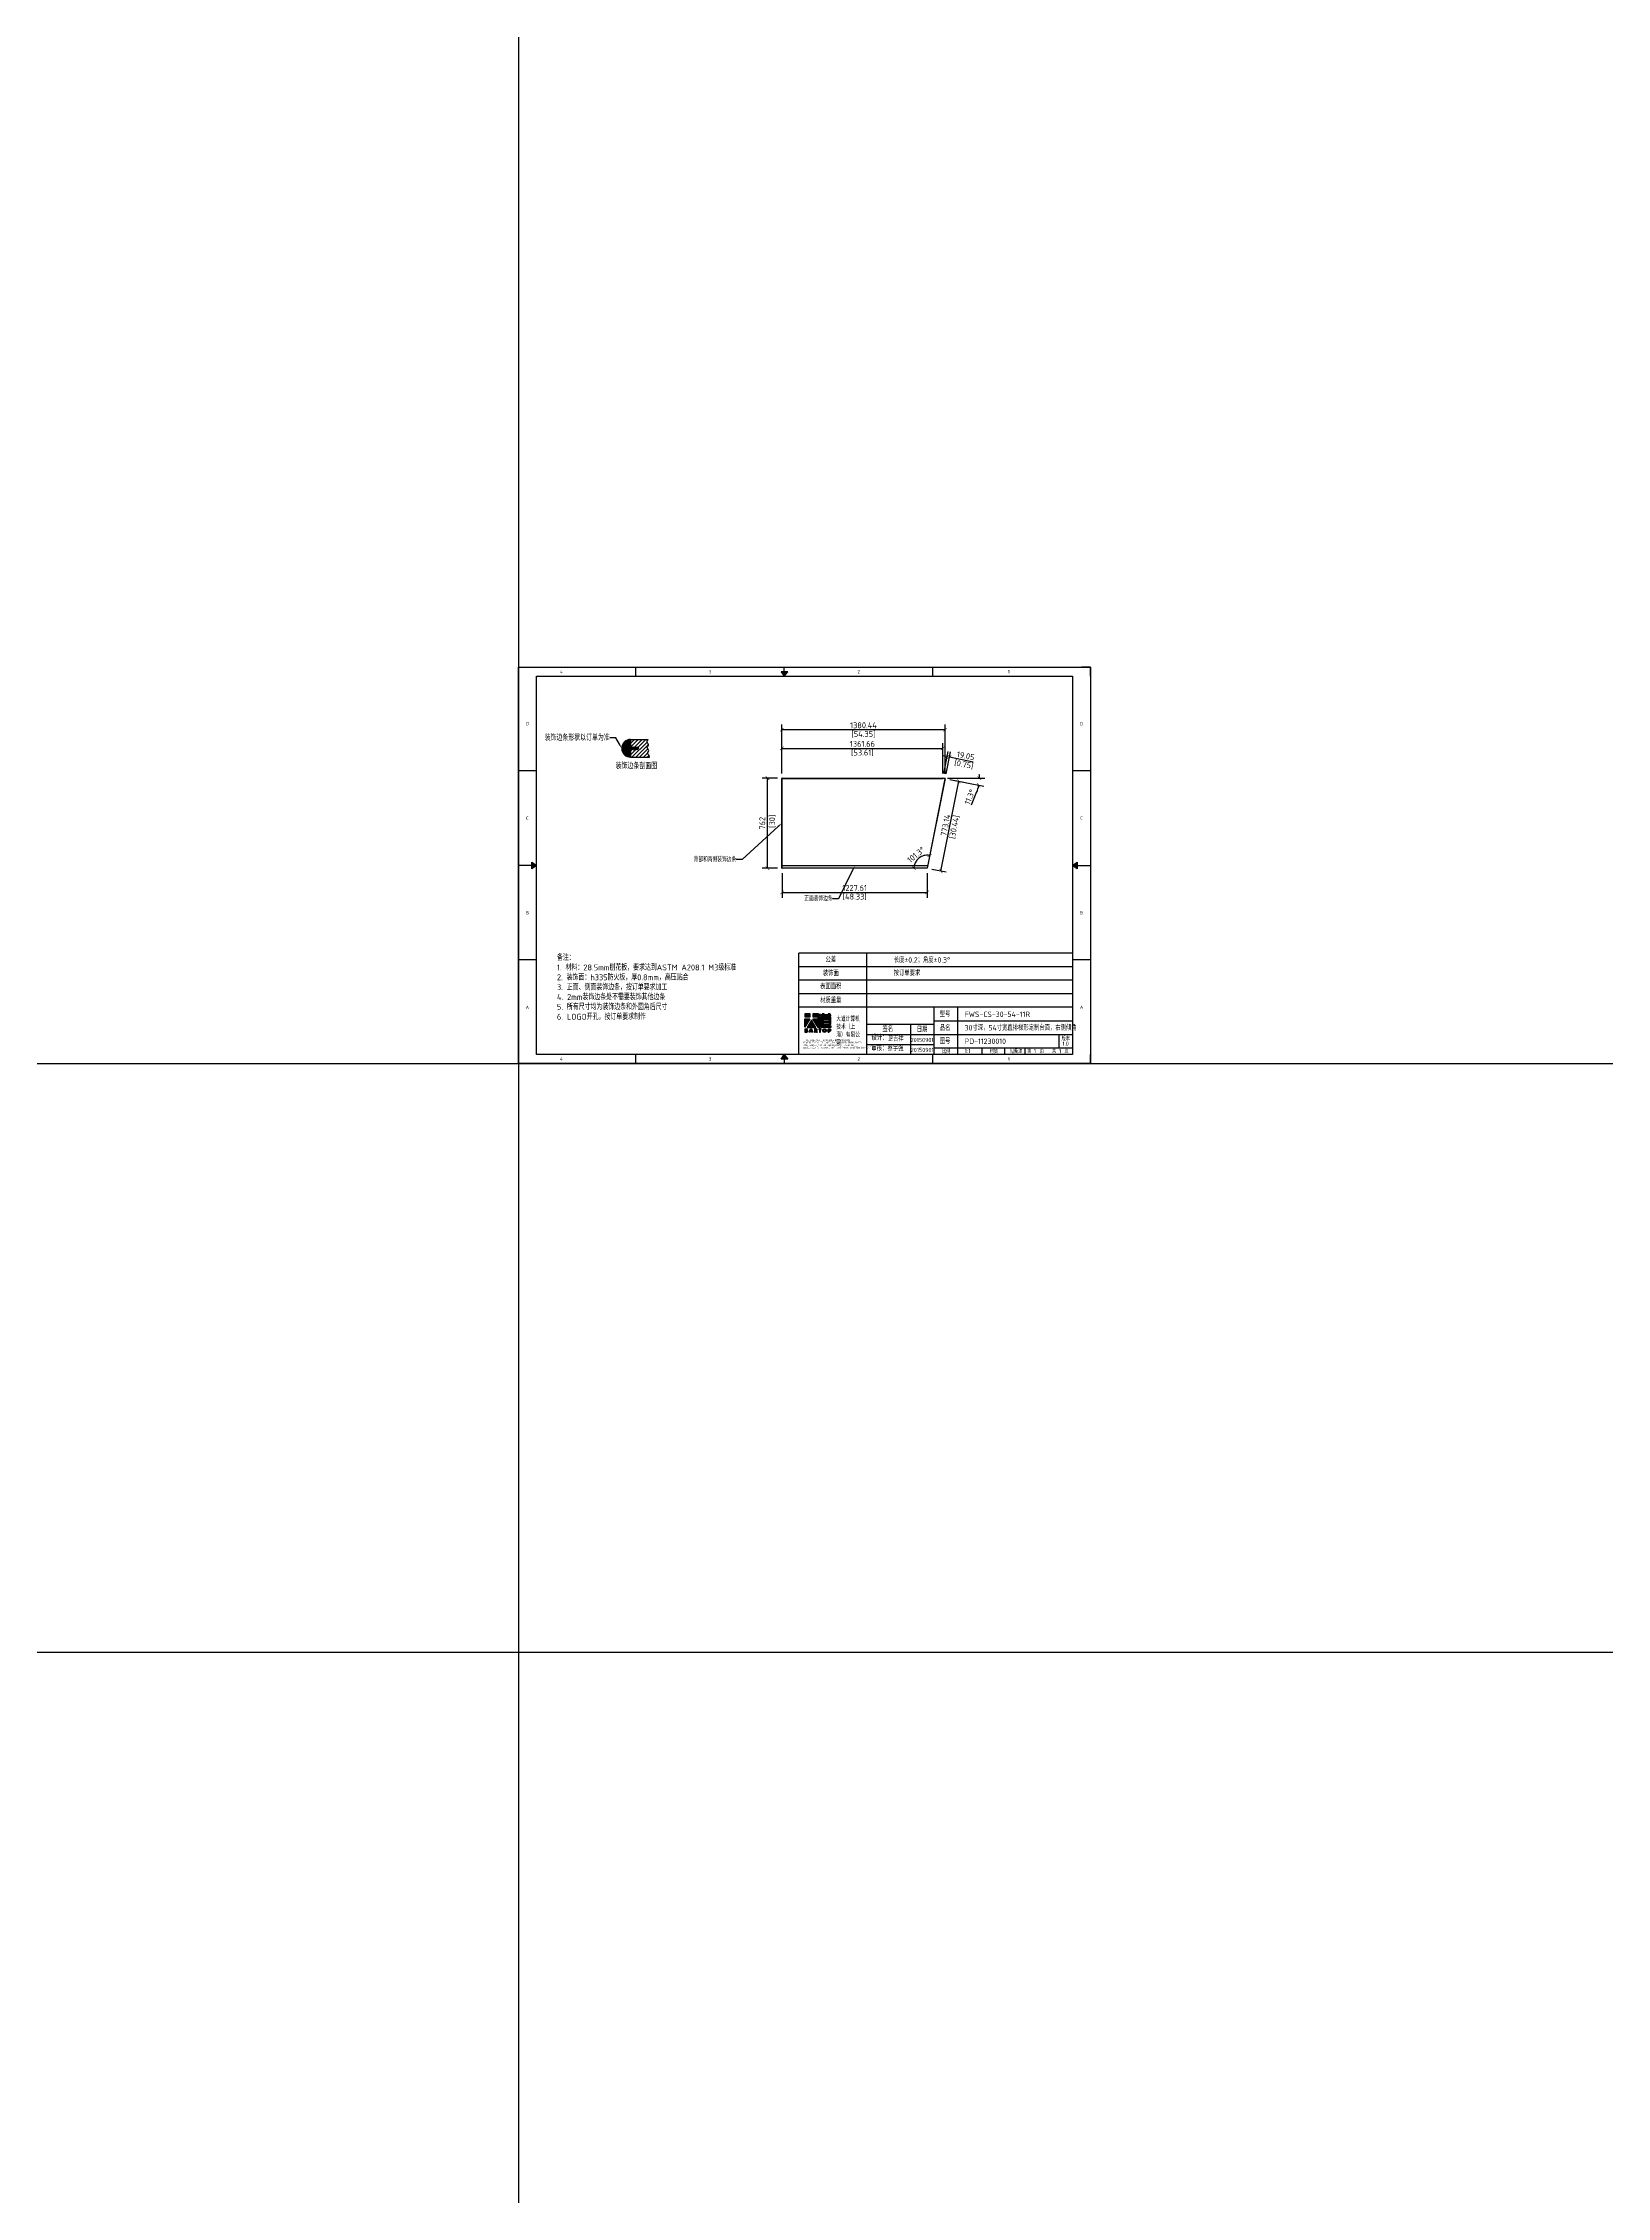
# Model space of a CAD drawing. Header units: millimetres. Extents: x -24914 to 164748, y -61100 to 89023.
# Drawn here: x 40205 to 53426, y 33828 to 52039 of the extents above; entities that cross this region are included whole.
import ezdxf
from ezdxf import colors
from ezdxf.entities.mleader import LeaderData, LeaderLine
from ezdxf.enums import TextEntityAlignment as Align
from ezdxf.math import Vec2, Vec3

# ---------------------------------------------------------------- set-up
doc = ezdxf.new("R2010")
doc.units = ezdxf.units.MM
doc.header["$MEASUREMENT"] = 0
doc.layers.get('Defpoints').update_dxf_attribs({"color": 252})
for name, color, linetype in [('DIM', 2, 'Continuous'), ('green_dim', 7, 'Continuous'), ('Remark', 255, 'Continuous'), ('TITLEBLOCK', 255, 'Continuous'), ('WORKSURFACE', 7, 'Continuous')]:
    doc.layers.add(name, color=color, linetype=linetype)
doc.styles.add('Dartop Text Style', font='gbenor.shx', dxfattribs={"bigfont": 'gbcbig.shx'})
doc.dimstyles.new('Dartop DIM Style', dxfattribs={"dimscale": 20, "dimtxt": 2.5, "dimasz": 1.5, "dimexe": 2.25, "dimexo": 2, "dimtad": 1, "dimdsep": 46, "dimtxsty": 'Dartop Text Style', "dimblk": 'ARCHTICK', "dimcen": 0.09, "dimadec": 1, "dimazin": 0, "dimtfac": 1, "dimtofl": 0, "dimtmove": 0, "dimatfit": 1, "dimfxl": 1, "dimtolj": 1, "dimtzin": 0, "dimarcsym": 0})

# ---------------------------------------------------------------- blocks, each defined once
blk = doc.blocks.new('*U5')
at = {"color": 254, "linetype": 'Continuous', "extrusion": (0, 0, -1)}
for points in [[(-17, 0.33), (-16.81, 0.25), (-17, 0.5)], [(-17, 0.33), (-17.19, 0.25), (-16.81, 0.25)], [(-17, 0.33), (-17, 0.5), (-17.19, 0.25)]]:
    blk.add_solid(points, dxfattribs=at)
blk = doc.blocks.new('*U4')
at = {"color": 254, "linetype": 'Continuous', "extrusion": (0, 0, -1)}
for points in [[(-33.17, 11), (-33, 11), (-33.25, 11.19)], [(-33.17, 11), (-33.25, 10.81), (-33, 11)], [(-33.17, 11), (-33.25, 11.19), (-33.25, 10.81)]]:
    blk.add_solid(points, dxfattribs=at)
blk = doc.blocks.new('*U6')
at = {"color": 254, "linetype": 'Continuous'}
for points in [[(17, 21.67), (17.19, 21.75), (16.81, 21.75)], [(17, 21.67), (16.81, 21.75), (17, 21.5)], [(17, 21.67), (17, 21.5), (17.19, 21.75)]]:
    blk.add_solid(points, dxfattribs=at)
blk = doc.blocks.new('*U3')
at = {"color": 254, "linetype": 'Continuous', "extrusion": (0, 0, -1)}
for points in [[(-0.83, 11), (-0.75, 10.81), (-0.75, 11.19)], [(-0.83, 11), (-0.75, 11.19), (-1, 11)], [(-0.83, 11), (-1, 11), (-0.75, 10.81)]]:
    blk.add_solid(points, dxfattribs=at)
blk = doc.blocks.new('dadao')
for p, q in [((48, 19), (45, 10)), ((45, 10), (51, 10)), ((51, 10), (48, 19))]:
    blk.add_line(p, q)
for points in [[(42, 122), (42, 144), (0, 144), (0, 122), (42, 122)], [(0, 28), (0, 0), (12, 0)], [(0, 28), (14, 28)], [(7, 22), (7, 6), (12, 6)], [(7, 22), (11, 22)], [(62, 144), (62, 121), (104, 121)], [(105, 122), (105, 130), (114, 126), (124, 126), (124, 140), (116, 140), (105, 144), (62, 144)], [(113, 39), (105, 39), (63, 106), (104, 106), (104, 121), (104, 121)], [(77, 28), (77, 0), (84, 0), (84, 11), (92, 0), (100, 0), (92, 11)], [(77, 28), (91, 28)], [(84, 23), (84, 15), (87, 15)], [(84, 23), (87, 23)], [(110, 54), (110, 106), (104, 106), (104, 50), (107, 50)], [(120, 45), (120, 45), (120, 45)], [(145, 94), (145, 85), (192, 85), (192, 94), (145, 94)], [(184, 0), (184, 10), (181, 10), (181, 15), (184, 15), (184, 28), (196, 28), (196, 28)], [(184, 0), (191, 0), (191, 10), (199, 10)], [(195, 22), (191, 22), (191, 15), (194, 15)]]:
    blk.add_lwpolyline(points)
for points in [[(0, 106), (40, 106), (0, 40), (0, 106)], [(52, 94), (18, 39), (86, 39)], [(44, 28), (52, 28), (63, 0), (55, 0), (53, 5), (43, 5), (41, 0), (34, 0)], [(110, 28), (110, 22), (116, 22), (116, 0), (123, 0), (123, 22), (129, 22), (129, 28), (110, 28)]]:
    blk.add_lwpolyline(points, close=True)
for points in [[(105, 122), (123, 122), (123, 60, 0.414214), (131, 52), (205, 52), (205, 39), (132, 39)], [(144, 111), (144, 102), (192, 102), (192, 105, 0.414214), (187, 110), (144, 110)], [(145, 77), (145, 67), (188, 67, 0.414214), (193, 72), (193, 76), (145, 76)]]:
    blk.add_lwpolyline(points, format="xyb")
blk.add_lwpolyline([(137, 144), (137, 138), (128, 138), (128, 127), (157, 127), (157, 121), (130, 121), (130, 58), (194, 58, 0.414214), (204, 68), (204, 111, 0.414214), (194, 121), (177, 121), (177, 126), (205, 126), (205, 138), (198, 138), (198, 144), (183, 144), (183, 138), (153, 138), (153, 144), (137, 144)], format="xyb", close=True)
for radius in [14.5, 7.44]:
    blk.add_circle((154, 14), radius)
for centre, radius, start, end in [((8, 14), 8.49, 294.2143, 69.7177), ((10, 14), 14.4, 278.6604, 72.3203), ((86, 19), 3.8, 282.527, 76.7196), ((89, 19), 8.95, 290.6073, 77.2124), ((99, 61), 12.6, 305.6399, 325.969), ((112, 47), 8.19, 282.9811, 347.6627), ((136, 62), 22.9, 226.7358, 259.3209), ((194, 19), 3.8, 280.9891, 72.5513), ((196, 19), 9.51, 288.8959, 85.2442)]:
    blk.add_arc(centre, radius, start, end)
blk = doc.blocks.new('TitleBlock_Dartop')
for points in [[(2466, 419), (2420, 419), (2420, 395), (2466, 395)], [(2464, 379), (2420, 379), (2420, 307)], [(2476, 366), (2441, 306), (2514, 306)], [(2560, 294), (2539, 294), (2539, 288), (2546, 288), (2546, 264), (2554, 264), (2554, 288), (2560, 288)]]:
    blk.add_hatch(color=256).paths.add_polyline_path(points)
h = blk.add_hatch(color=256)
h.paths.add_polyline_path([(2534, 405), (2544, 400), (2555, 400), (2555, 415), (2546, 415), (2534, 419), (2487, 419), (2487, 395), (2533, 395), (2533, 394), (2533, 379), (2489, 379), (2534, 306), (2543, 306, 0.279375), (2550, 312), (2550, 313), (2550, 313, 0.143145), (2563, 306), (2642, 306), (2642, 320), (2563, 320, -0.414214), (2554, 329), (2554, 396), (2534, 396)])
h.paths.add_polyline_path([(2533, 379), (2539, 379), (2539, 322, -0.088936), (2536, 318), (2533, 318)], flags=16)
h = blk.add_hatch(color=256)
h.paths.add_polyline_path([(2642, 413), (2635, 413), (2635, 419), (2619, 419), (2619, 413), (2586, 413), (2586, 420), (2569, 420), (2569, 413), (2559, 413), (2559, 401), (2590, 401), (2590, 395), (2561, 395), (2561, 326), (2631, 326, 0.414214), (2641, 337), (2641, 384, 0.414214), (2631, 395), (2612, 395), (2612, 400), (2642, 400)])
h.paths.add_polyline_path([(2623, 383, -0.414214), (2628, 378), (2628, 374), (2576, 374), (2576, 383)], flags=16)
h.paths.add_polyline_path([(2628, 366), (2628, 356), (2577, 356), (2577, 366)], flags=16)
h.paths.add_polyline_path([(2629, 346), (2629, 342, -0.414214), (2623, 337), (2577, 337), (2577, 346)], flags=16)
h = blk.add_hatch(color=256)
h.paths.add_polyline_path([(2436, 294), (2421, 294), (2421, 264), (2433, 264, 0.793016)])
h.paths.add_polyline_path([(2434, 271), (2428, 271), (2428, 288), (2433, 288, -0.671361)], flags=16)
h = blk.add_hatch(color=256)
h.paths.add_polyline_path([(2477, 294), (2468, 294), (2457, 264), (2465, 264), (2467, 269), (2478, 269), (2480, 264), (2488, 264)])
h.paths.add_polyline_path([(2476, 275), (2469, 275), (2472, 285)], flags=16)
h = blk.add_hatch(color=256)
h.paths.add_polyline_path([(2518, 294), (2504, 294), (2504, 264), (2511, 264), (2511, 276), (2519, 264), (2529, 264), (2520, 276, 0.744055)])
h.paths.add_polyline_path([(2511, 280), (2511, 288), (2515, 288, -0.796809), (2515, 280)], flags=16)
h = blk.add_hatch(color=256)
h.paths.add_polyline_path([(2572, 279, 1), (2603, 279, 1)])
h.paths.add_polyline_path([(2595, 279, -1), (2579, 279, -1)], flags=16)
h = blk.add_hatch(color=256)
h.paths.add_polyline_path([(2633, 294), (2632, 294), (2619, 294), (2619, 280), (2616, 280), (2616, 274), (2619, 274), (2619, 264), (2627, 264), (2627, 274), (2635, 274, 0.812304)])
h.paths.add_polyline_path([(2627, 280), (2627, 288), (2631, 288, -0.778213), (2631, 280)], flags=16)
for p, q in [((0, 3350), (4761, 3350)), ((0, 3350), (0, 3274)), ((992, 3274), (992, 3350)), ((2248, 3312), (2248, 3350)), ((3505, 3274), (3505, 3350)), ((4837, 3350), (4761, 3350)), ((4837, 3274), (4837, 3350)), ((0, 76), (0, 3274)), ((152, 76), (152, 3274)), ((152, 3274), (4685, 3274)), ((4685, 3274), (4685, 76)), ((4837, 3274), (4837, 76)), ((152, 2475), (0, 2475)), ((4837, 2475), (4685, 2475)), ((114, 1675), (0, 1675)), ((4723, 1675), (4837, 1675)), ((2372, 76), (2372, 933)), ((4685, 933), (2372, 933)), ((2943, 933), (2943, 76)), ((152, 876), (0, 876)), ((4685, 819), (2372, 819)), ((4837, 876), (4685, 876)), ((4685, 704), (2372, 704)), ((4685, 590), (2372, 590)), ((4685, 476), (2372, 476)), ((3514, 76), (3514, 476)), ((3715, 133), (3715, 476)), ((2943, 333), (3514, 333)), ((2943, 247), (4685, 247)), ((3314, 333), (3314, 76)), ((3514, 362), (4685, 362)), ((4571, 133), (4571, 247)), ((0, 76), (0, 0)), ((4761, 0), (0, 0)), ((4685, 76), (152, 76)), ((992, 0), (992, 76)), ((2248, 38), (2248, 0)), ((2943, 162), (3514, 162)), ((3505, 0), (3505, 76)), ((3514, 133), (4685, 133)), ((3715, 76), (3715, 133)), ((3922, 76), (3922, 133)), ((4111, 76), (4111, 133)), ((4285, 76), (4285, 133)), ((4761, 0), (4837, 0)), ((4837, 0), (4837, 76))]:
    blk.add_line(p, q)
for points in [[(0, 3350), (4837, 3350), (4837, 0), (0, 0)], [(2248, 3274), (2277, 3312), (2220, 3312), (2248, 3274)], [(152, 1675), (114, 1647), (114, 1704), (152, 1675)], [(4685, 1675), (4723, 1704), (4723, 1647), (4685, 1675)], [(2248, 76), (2277, 38), (2220, 38), (2248, 76)]]:
    blk.add_lwpolyline(points, close=True)
for name, p, xscale, yscale, zscale in [('*U6', (-340, 0), 152.2888407109637, 152.2888407109637, 152.2888407109637), ('*U3', (0, 0), 152.2888407109637, 152.2888407109637, 152.2888407109637), ('*U4', (-340, 0), 152.2888407109637, 152.2888407109637, 152.2888407109637), ('dadao', (2421, 264), 1.079866324957078, 1.079866324957078, 1.079866324957078), ('*U5', (-340, 0), 152.2888407109637, 152.2888407109637, 152.2888407109637)]:
    blk.add_blockref(name, p, dxfattribs=dict(xscale=xscale, yscale=yscale, zscale=zscale))
at = {"style": 'Dartop Text Style'}
for s, height, p in [('4', 28.6, (364, 3312)), ('3', 28.6, (1620, 3312)), ('2', 28.6, (2877, 3312)), ('1', 28.6, (4146, 3313)), ('D', 28.6, (76, 2874)), ('D', 28.6, (4761, 2874)), ('C', 28.6, (76, 2075)), ('C', 28.6, (4761, 2075)), ('B', 28.6, (76, 1275)), ('B', 28.6, (4761, 1275)), ('装饰面', 45, (2641, 764)), ('公差', 45, (2641, 878)), ('表面面积', 45, (2641, 653)), ('材质重量', 45, (2641, 534)), ('A', 28.6, (76, 476)), ('型号', 45, (3607, 418)), ('A', 28.6, (4761, 476)), ('签名', 45, (3123, 292)), ('日期', 45, (3413, 289)), ('品名', 45, (3607, 301)), ('图号', 45, (3607, 189)), ('版本', 35, (4627, 210)), ('4', 28.6, (364, 38)), ('3', 28.6, (1620, 38)), ('2', 28.6, (2877, 38)), ('比例', 35, (3617, 104)), ('材质', 35, (4019, 104)), ('1', 28.6, (4146, 39)), ('第   页', 35, (4372, 106)), ('共   页', 35, (4582, 106))]:
    blk.add_text(s, height=height, dxfattribs=at).set_placement(p, align=Align.MIDDLE_CENTER)
for s, height, p in [('THIS DOCUMENT CONTAINS INFORMATION', 14.28, (2411, 191)), ('PROPRIETARY TO DARTOP COMPUTER TECHNOLOGY', 14.28, (2411, 170)), ('设计：', 45, (2985, 197)), ('AND SHALL NOT BE REPRODUCED, USED OR', 14.28, (2411, 149)), ('DISCLOSED TO ANYONE WITHOUT PRIOR WRITTEN CONSENT.', 14.28, (2411, 127)), ('审核：', 45, (2984, 107))]:
    blk.add_text(s, height=height, dxfattribs=at).set_placement(p)
at = {"insert": (2687, 397), "char_height": 40, "attachment_point": 1, "style": 'Dartop Text Style'}
blk.add_mtext_dynamic_manual_height_columns('大道计算机技术（上海）有限公司', width=235.34, gutter_width=1, heights=[0], dxfattribs=at)
at = {"style": 'Dartop Text Style'}
for tag, p, height in [('#公差', (3173, 853), 45), ('#装饰面', (3173, 743), 45), ('#表面面积', (3173, 627), 45), ('#材质重量', (3173, 506), 45), ('#型号', (3772, 394), 45), ('#设计', (3121, 188), 45), ('#品名', (3772, 280), 45), ('#图号', (3772, 166), 45), ('#版本', (4598, 150), 35), ('#审核', (3121, 107), 45), ('#比例', (3773, 89), 35), ('#材质', (4155, 87), 35), ('#INDEX', (4357, 88), 35), ('#PAGE', (4570, 87), 35)]:
    blk.add_attdef(tag, p, '', height=height, dxfattribs=at)
for tag, p in [('#设计日期', (3413, 182)), ('#审核日期', (3414, 98))]:
    blk.add_attdef(tag, text='', height=35, dxfattribs=at).set_placement(p, align=Align.CENTER)
blk = doc.blocks.new('Remark')
at = {"insert": (10, -12), "char_height": 50, "attachment_point": 1, "style": 'Dartop Text Style'}
blk.add_mtext_dynamic_manual_height_columns('备注：\\P1. 材料：28.5mm刨花板，要求达到ASTM A208.1 M3级标准\\P2. 装饰面：h335防火板，厚0.8mm，高压贴合\\P3. 正面、侧面装饰边条，按订单要求加工\\P4. 2mm装饰边条处不需要装饰其他边条\\P5. 所有尺寸均为装饰边条和外圆角后尺寸\\P6. LOGO开孔，按订单要求制作 ', width=1204.09, gutter_width=1, heights=[0], dxfattribs=at)
blk = doc.blocks.new('_ArchTick')
at = {"color": 0, "linetype": 'ByBlock', "const_width": 0.15}
blk.add_lwpolyline([(-0.5, -0.5), (0.5, 0.5)], dxfattribs=at)
blk = doc.blocks.new('*D257')
at = {"layer": 'Defpoints', "color": 0, "transparency": 16777216}
for p in [(46453, 45062), (47680, 45062), (47680, 44858)]:
    blk.add_point(p, dxfattribs=at)
at = {"layer": 'DIM', "color": 0, "lineweight": -2, "transparency": 16777216}
for p, q in [((46453, 45022), (46453, 44813)), ((47680, 45022), (47680, 44813)), ((46453, 44858), (47680, 44858))]:
    blk.add_line(p, q, dxfattribs=at)
at = {"layer": 'DIM', "color": 0, "lineweight": -2, "transparency": 16777216, "xscale": 30, "yscale": 30, "zscale": 30, "rotation": 180}
blk.add_blockref('_ArchTick', (46453, 44858), dxfattribs=at)
at = {"layer": 'DIM', "color": 0, "lineweight": -2, "transparency": 16777216, "xscale": 30, "yscale": 30, "zscale": 30}
blk.add_blockref('_ArchTick', (47680, 44858), dxfattribs=at)
at = {"layer": 'DIM', "color": 0, "transparency": 16777216, "char_height": 50, "attachment_point": 5, "style": 'Dartop Text Style'}
for s, insert in [('\\A1;1227.61', (47067, 44896)), ('\\A1;[48.33]', (47067, 44820))]:
    blk.add_mtext(s, dxfattribs=dict(at, insert=insert))
blk = doc.blocks.new('*D258')
at = {"layer": 'Defpoints', "color": 0, "transparency": 16777216}
for p in [(46330, 45824), (46453, 45824), (46453, 45062)]:
    blk.add_point(p, dxfattribs=at)
at = {"layer": 'DIM', "color": 0, "lineweight": -2, "transparency": 16777216}
for p, q in [((46413, 45824), (46285, 45824)), ((46330, 45062), (46330, 45824)), ((46413, 45062), (46285, 45062))]:
    blk.add_line(p, q, dxfattribs=at)
at = {"layer": 'DIM', "color": 0, "lineweight": -2, "transparency": 16777216, "xscale": 30, "yscale": 30, "zscale": 30}
for p, rotation in [((46330, 45824), 90), ((46330, 45062), 270)]:
    blk.add_blockref('_ArchTick', p, dxfattribs=dict(at, rotation=rotation))
at = {"layer": 'DIM', "color": 0, "transparency": 16777216, "insert": (46330, 45443), "char_height": 50, "attachment_point": 5, "rotation": 90, "style": 'Dartop Text Style'}
blk.add_mtext('\\A1;762\\P [30]', dxfattribs=at)
blk = doc.blocks.new('*D259')
at = {"layer": 'Defpoints', "color": 0, "transparency": 16777216}
for p in [(47813, 46076), (46451, 45823), (47813, 45824)]:
    blk.add_point(p, dxfattribs=at)
at = {"layer": 'DIM', "color": 0, "lineweight": -2, "transparency": 16777216}
for p, q in [((46451, 45863), (46451, 46121)), ((46451, 46076), (47813, 46076)), ((47813, 45864), (47813, 46121))]:
    blk.add_line(p, q, dxfattribs=at)
at = {"layer": 'DIM', "color": 0, "lineweight": -2, "transparency": 16777216, "xscale": 30, "yscale": 30, "zscale": 30, "rotation": 180}
blk.add_blockref('_ArchTick', (46451, 46076), dxfattribs=at)
at = {"layer": 'DIM', "color": 0, "lineweight": -2, "transparency": 16777216, "xscale": 30, "yscale": 30, "zscale": 30}
blk.add_blockref('_ArchTick', (47813, 46076), dxfattribs=at)
at = {"layer": 'DIM', "color": 0, "transparency": 16777216, "char_height": 50, "attachment_point": 5, "style": 'Dartop Text Style'}
for s, insert in [('\\A1;1361.66', (47132, 46114)), ('\\A1;[53.61]', (47132, 46038))]:
    blk.add_mtext(s, dxfattribs=dict(at, insert=insert))
blk = doc.blocks.new('*D260')
at = {"layer": 'Defpoints', "color": 0, "transparency": 16777216}
for p in [(47868, 46003), (47813, 45824), (47831, 45821)]:
    blk.add_point(p, dxfattribs=at)
at = {"layer": 'DIM', "color": 0, "lineweight": -2, "transparency": 16777216}
for p, q in [((47849, 46006), (47819, 46012)), ((47820, 45864), (47858, 46050)), ((47839, 45860), (47876, 46047)), ((47868, 46003), (48069, 45962))]:
    blk.add_line(p, q, dxfattribs=at)
at = {"layer": 'DIM', "color": 0, "lineweight": -2, "transparency": 16777216, "xscale": 30, "yscale": 30, "zscale": 30}
for p, rotation in [((47849, 46006), 348.7499529015004), ((47868, 46003), 168.7499529015004)]:
    blk.add_blockref('_ArchTick', p, dxfattribs=dict(at, rotation=rotation))
at = {"layer": 'DIM', "color": 0, "transparency": 16777216, "char_height": 50, "attachment_point": 5, "rotation": 348.75, "style": 'Dartop Text Style'}
for s, insert in [('\\A1;[0.75]', (47990, 45939)), ('\\A1;19.05', (48005, 46013))]:
    blk.add_mtext(s, dxfattribs=dict(at, insert=insert))
blk = doc.blocks.new('*D261')
at = {"layer": 'Defpoints', "color": 0, "transparency": 16777216}
for p in [(46453, 45824), (47813, 45824), (47813, 45824), (47831, 45821), (48121, 45804)]:
    blk.add_point(p, dxfattribs=at)
at = {"layer": 'DIM', "color": 0, "lineweight": -2, "transparency": 16777216}
for p, q in [((47853, 45824), (48166, 45824)), ((47871, 45813), (48159, 45755)), ((48098, 45707), (48052, 45595))]:
    blk.add_line(p, q, dxfattribs=at)
for start, end in [(337.5951, 348.75), (343.1791, 348.75), (360, 5.5708)]:
    blk.add_arc((47813, 45824), 309, start, end, dxfattribs=at)
at = {"layer": 'DIM', "color": 0, "lineweight": -2, "transparency": 16777216, "xscale": 30, "yscale": 30, "zscale": 30}
for p, rotation in [((48115, 45764), 78.7499529015129), ((48121, 45824), 269.9999999999999)]:
    blk.add_blockref('_ArchTick', p, dxfattribs=dict(at, rotation=rotation))
at = {"layer": 'DIM', "color": 0, "transparency": 16777216, "insert": (48040, 45665), "char_height": 50, "attachment_point": 5, "rotation": 67.5951, "style": 'Dartop Text Style'}
blk.add_mtext('\\A1;11.3°', dxfattribs=at)
blk = doc.blocks.new('*D256')
at = {"layer": 'Defpoints', "color": 0, "transparency": 16777216}
for p in [(47831, 45821), (47947, 45798), (47680, 45062)]:
    blk.add_point(p, dxfattribs=at)
at = {"layer": 'DIM', "color": 0, "lineweight": -2, "transparency": 16777216}
for p, q in [((47796, 45039), (47947, 45798)), ((47871, 45813), (47991, 45789)), ((47720, 45055), (47840, 45031))]:
    blk.add_line(p, q, dxfattribs=at)
at = {"layer": 'DIM', "color": 0, "lineweight": -2, "transparency": 16777216, "xscale": 30, "yscale": 30, "zscale": 30}
for p, rotation in [((47947, 45798), 78.74995290150063), ((47796, 45039), 258.7499529015006)]:
    blk.add_blockref('_ArchTick', p, dxfattribs=dict(at, rotation=rotation))
at = {"layer": 'DIM', "color": 0, "transparency": 16777216, "char_height": 50, "attachment_point": 5, "rotation": 78.75, "style": 'Dartop Text Style'}
for s, insert in [('\\A1;773.14', (47835, 45426)), ('\\A1;[30.44]', (47910, 45411))]:
    blk.add_mtext(s, dxfattribs=dict(at, insert=insert))
blk = doc.blocks.new('*D262')
at = {"layer": 'Defpoints', "color": 0, "transparency": 16777216}
for p in [(47829, 45819), (47636, 45164), (46453, 45062), (47678, 45062), (47680, 45062)]:
    blk.add_point(p, dxfattribs=at)
at = {"layer": 'DIM', "color": 0, "lineweight": -2, "transparency": 16777216}
blk.add_arc((47678, 45062), 110, 78.75, 180, dxfattribs=at)
at = {"layer": 'DIM', "color": 0, "lineweight": -2, "transparency": 16777216, "xscale": 30, "yscale": 30, "zscale": 30}
for p, rotation in [((47700, 45170), 348.7499966133482), ((47569, 45062), 269.9999999999997)]:
    blk.add_blockref('_ArchTick', p, dxfattribs=dict(at, rotation=rotation))
at = {"layer": 'DIM', "color": 0, "transparency": 16777216, "insert": (47585, 45176), "char_height": 50, "attachment_point": 5, "rotation": 39.375, "style": 'Dartop Text Style'}
blk.add_mtext('\\A1;101.3°', dxfattribs=at)
blk = doc.blocks.new('*D263')
at = {"layer": 'Defpoints', "color": 0, "transparency": 16777216}
for p in [(46451, 46233), (46451, 45822), (47831, 45821)]:
    blk.add_point(p, dxfattribs=at)
at = {"layer": 'DIM', "color": 0, "lineweight": -2, "transparency": 16777216}
for p, q in [((46451, 45862), (46451, 46278)), ((47831, 45861), (47831, 46278)), ((47831, 46233), (46451, 46233))]:
    blk.add_line(p, q, dxfattribs=at)
at = {"layer": 'DIM', "color": 0, "lineweight": -2, "transparency": 16777216, "xscale": 30, "yscale": 30, "zscale": 30, "rotation": 180}
blk.add_blockref('_ArchTick', (46451, 46233), dxfattribs=at)
at = {"layer": 'DIM', "color": 0, "lineweight": -2, "transparency": 16777216, "xscale": 30, "yscale": 30, "zscale": 30}
blk.add_blockref('_ArchTick', (47831, 46233), dxfattribs=at)
at = {"layer": 'DIM', "color": 0, "transparency": 16777216, "char_height": 50, "attachment_point": 5, "style": 'Dartop Text Style'}
for s, insert in [('\\A1;1380.44', (47141, 46271)), ('\\A1;[54.35]', (47141, 46195))]:
    blk.add_mtext(s, dxfattribs=dict(at, insert=insert))
blk = doc.blocks.new('Border')
h = blk.add_hatch(color=256)
edge = h.paths.add_edge_path()
edge.add_line((92, -8), (98, -8))
edge.add_line((98, -8), (98, -13))
edge.add_line((98, -13), (104, -8))
edge.add_line((104, -8), (110, -8))
edge.add_line((110, -8), (110, -13))
edge.add_line((110, -13), (115, -8))
edge.add_line((115, -8), (121, -8))
edge.add_line((121, -8), (121, -13))
edge.add_line((121, -13), (126, -8))
edge.add_line((126, -8), (132, -8))
edge.add_line((132, -8), (132, -13))
edge.add_line((132, -13), (145, 0))
edge.add_line((132, 13), (145, 0))
edge.add_line((132, 8), (132, 13))
edge.add_line((126, 8), (132, 8))
edge.add_line((121, 13), (126, 8))
edge.add_line((121, 8), (121, 13))
edge.add_line((115, 8), (121, 8))
edge.add_line((110, 13), (115, 8))
edge.add_line((110, 8), (110, 13))
edge.add_line((104, 8), (110, 8))
edge.add_line((98, 13), (104, 8))
edge.add_line((98, 8), (98, 13))
edge.add_line((92, 8), (98, 8))
edge.add_line((87, 13), (92, 8))
edge.add_line((87, 8), (87, 13))
edge.add_line((75, 8), (87, 8))
edge.add_line((75, 75), (75, 8))
edge.add_arc((75, 0), 74.8, 90, 270)
edge.add_line((75, -8), (75, -75))
edge.add_line((75, -8), (87, -8))
edge.add_line((87, -8), (87, -13))
edge.add_line((87, -13), (92, -8))
for p, q in [((75, 42), (108, 75)), ((75, 10), (140, 75)), ((75, -23), (172, 75)), ((75, -55), (204, 75)), ((75, 75), (75, 8)), ((75, 75), (223, 75)), ((75, 8), (87, 8)), ((87, -75), (214, 53)), ((87, 8), (87, 13)), ((87, 13), (92, 8)), ((92, 8), (98, 8)), ((98, 8), (98, 13)), ((98, 13), (104, 8)), ((104, 8), (110, 8)), ((110, 8), (110, 13)), ((110, 13), (115, 8)), ((115, 8), (121, 8)), ((119, -75), (226, 32)), ((121, 8), (121, 13)), ((121, 13), (126, 8)), ((126, 8), (132, 8)), ((132, 8), (132, 13)), ((132, 13), (145, 0)), ((132, -13), (145, 0)), ((214, 53), (216, 61)), ((218, 45), (214, 53)), ((216, 61), (220, 69)), ((216, 7), (219, 14)), ((220, -3), (216, 7)), ((224, 37), (218, 45)), ((219, 14), (224, 22)), ((220, 69), (223, 75)), ((227, 29), (224, 37)), ((224, 22), (227, 29)), ((75, -8), (75, -75)), ((75, -8), (87, -8)), ((75, -75), (234, -75)), ((87, -13), (92, -8)), ((87, -8), (87, -13)), ((92, -8), (98, -8)), ((98, -13), (104, -8)), ((98, -8), (98, -13)), ((104, -8), (110, -8)), ((110, -13), (115, -8)), ((110, -8), (110, -13)), ((115, -8), (121, -8)), ((121, -13), (126, -8)), ((121, -8), (121, -13)), ((126, -8), (132, -8)), ((132, -8), (132, -13)), ((151, -75), (221, -4)), ((183, -75), (220, -37)), ((215, -75), (231, -59)), ((218, -42), (221, -36)), ((221, -49), (218, -42)), ((227, -12), (220, -3)), ((221, -36), (227, -28)), ((227, -55), (221, -49)), ((230, -21), (227, -12)), ((227, -28), (230, -21)), ((233, -62), (227, -55)), ((234, -73), (233, -62)), ((234, -75), (234, -73))]:
    blk.add_line(p, q)
blk.add_arc((75, 0), 74.8, 90, 270)
at = {"style": 'Dartop Text Style'}
blk.add_text('装饰边条剖面图', height=50, dxfattribs=at).set_placement((124, -149), align=Align.MIDDLE_CENTER)
ml = blk.add_multileader_mtext('Standard')
ml.set_content('装饰边条形状以订单为准', color=256, style='Dartop Text Style')
ml.set_leader_properties()
ml.build(insert=Vec2(0, 0))
ml.multileader.update_dxf_attribs({"dogleg_length": 0.36, "arrow_head_size": 40})
ctx = ml.context
ctx.base_point, ctx.char_height, ctx.arrow_head_size, ctx.landing_gap_size, ctx.plane_origin = Vec3(-495, 88), 50, 40, 0.09, Vec3(227, 249)
ctx.text_align_type = 2
notes = []
notes.append((ctx, [(0, (1, 1, 0), (-50, 88), (-1, 0), 50.3, [(0, [(0, 0)], 0, [])])]))
ctx.mtext.insert, ctx.mtext.alignment, ctx.mtext.flow_direction = Vec3(-101, 115), 3, 5
for ctx, leaders in notes:
    for number, flags, end, landing, length, lines in leaders:
        leader = LeaderData()
        leader.index, (leader.has_last_leader_line, leader.has_dogleg_vector, leader.attachment_direction) = number, flags
        leader.last_leader_point, leader.dogleg_vector, leader.dogleg_length = Vec3(end), Vec3(landing), length
        for number, points, colour, breaks in lines:
            line = LeaderLine()
            line.index, line.vertices, line.color, line.breaks = number, Vec3.list(points), colors.encode_raw_color(colour), breaks
            leader.lines.append(line)
        ctx.leaders.append(leader)

msp = doc.modelspace()

# ---------------------------------------------------------------- linework, layer by layer
at = {"layer": 'Defpoints'}
for p, q in [((44224, 89023), (44224, -61099.5)), ((5548, 43411.024), (164747.5, 43411.024)), ((5548, 38434.819), (164747.5, 38434.819))]:
    msp.add_line(p, q, dxfattribs=at)
at = {"layer": 'green_dim'}
for centre, start, end in [((46452.874, 45822.346), 90, 180), ((46452.874, 45064.346), 180, 270)]:
    msp.add_arc(centre, 2, start, end, dxfattribs=at)
at = {"layer": 'WORKSURFACE'}
for p, q in [((46450.874, 45064.346), (46450.874, 45822.346)), ((46452.874, 45824.346), (47812.622, 45824.346)), ((46452.874, 45062.346), (46452.874, 45822.346)), ((46452.874, 45822.346), (47812.622, 45822.346)), ((47828.959, 45819.057), (47678.44, 45062.346)), ((47831.311, 45820.629), (47680.479, 45062.346)), ((47828.959, 45819.057), (47812.232, 45822.384)), ((47831.311, 45820.629), (47812.622, 45824.346)), ((47682.229, 45081.396), (46452.874, 45081.396)), ((47680.479, 45062.346), (46452.874, 45062.346))]:
    msp.add_line(p, q, dxfattribs=at)

# ---------------------------------------------------------------- block references
at = {"layer": 'Remark'}
for name, p in [('Border', (45097.254, 46076.153)), ('Remark', (44539.613, 44343.793))]:
    msp.add_blockref(name, p, dxfattribs=at)
at = {"layer": 'TITLEBLOCK'}
msp.add_blockref('TitleBlock_Dartop', (44224, 43411.024), dxfattribs=at).add_auto_attribs({'#版本': '1.0', '#审核日期': '20150901', '#设计日期': '20150901', '#审核': '蔡宇强', '#设计': '卫吉祥', '#PAGE': '1', '#INDEX': '1', '#材质': '见备注', '#比例': '1:1', '#图号': 'PD-11230010', '#品名': '30寸深，54寸宽直排梯形定制台面，右侧倾角', '#型号': 'FWS-CS-30-54-11R', '#装饰面': '按订单要求', '#公差': '长度%%P0.2；角度%%P0.3%%D'})

# ---------------------------------------------------------------- dimensions: what is measured, and where the dimension line sits
at = {"layer": 'DIM'}
for base, p1, p2, picture, middle in [((46450.874, 46233.393), (47831.311, 45820.628), (46450.874, 45822.346), '*D263', (47141.092, 46233.393)), ((47812.622, 46076.218), (46450.963, 45822.937), (47812.622, 45824.346), '*D259', (47131.793, 46076.218)), ((47680.4788, 44858.4376), (46452.8737, 45062.346), (47680.4788, 45062.346), '*D257', (47066.6763, 44858.4376))]:
    dim = msp.add_linear_dim(base=base, p1=p1, p2=p2, dimstyle='Dartop DIM Style', override={"dimpost": '\\X'}, dxfattribs=at)
    dim.commit()
    dim.dimension.update_dxf_attribs({"geometry": picture, "text_midpoint": middle})
for p1, p2, distance, picture, middle in [((47812.6221, 45824.346), (47831.3107, 45820.6286), 185.5316, '*D260', (47997.8689, 45976.6644)), ((47680.479, 45062.346), (47831.311, 45820.628), -118.141, '*D256', (47871.766, 45418.439))]:
    dim = msp.add_aligned_dim(p1=p1, p2=p2, distance=distance, dimstyle='Dartop DIM Style', override={"dimpost": '\\X'}, dxfattribs=at)
    dim.commit()
    dim.dimension.update_dxf_attribs({"geometry": picture, "text_midpoint": middle})
dim = msp.add_linear_dim(base=(46330.311, 45824.346), p1=(46452.874, 45062.346), p2=(46452.874, 45824.346), angle=90, dimstyle='Dartop DIM Style', override={"dimpost": '\\X'}, dxfattribs=at)
dim.commit()
dim.dimension.update_dxf_attribs({"geometry": '*D258', "text_midpoint": (46330.311, 45443.346), "dimtype": 160})
for base, line1, line2, picture, middle in [((48120.6317, 45804.1579), ((46452.8737, 45824.346), (47812.6221, 45824.346)), ((47831.3107, 45820.6286), (47812.6221, 45824.346)), '*D261', (48040.295, 45665.1334)), ((47636.4906, 45163.62), ((47828.9589, 45819.0572), (47678.4396, 45062.346)), ((47680.4788, 45062.346), (46452.8737, 45062.346)), '*D262', (47585.1089, 45176.0699))]:
    dim = msp.add_angular_dim_2l(base=base, line1=line1, line2=line2, dimstyle='Dartop DIM Style', override={"dimpost": '\\X'}, dxfattribs=at)
    dim.commit()
    dim.dimension.update_dxf_attribs({"geometry": picture, "text_midpoint": middle})

# ---------------------------------------------------------------- leaders
ml = msp.add_multileader_mtext('Standard', dxfattribs=at)
ml.set_content('背部和两侧装饰边条', color=256, style='Dartop Text Style')
ml.set_leader_properties()
ml.build(insert=Vec2(0, 0))
ml.multileader.update_dxf_attribs({"dogleg_length": 0.36, "arrow_head_size": 40})
ctx = ml.context
ctx.base_point, ctx.char_height, ctx.arrow_head_size, ctx.landing_gap_size, ctx.plane_origin = Vec3(45807.852, 45135.349), 40, 40, 0.09, Vec3(46393.045, 45296.587)
ctx.text_align_type = 2
notes = []
notes.append((ctx, [(0, (1, 1, 0), (46115.977, 45135.349), (-1, 0), 50.298, [(0, [(46450.874, 45443.346)], 0, [])])]))
ctx.mtext.insert, ctx.mtext.alignment, ctx.mtext.flow_direction = Vec3(46065.589, 45156.893), 3, 5
ml = msp.add_multileader_mtext('Standard', dxfattribs=at)
ml.set_content('正面装饰边条', color=256, style='Dartop Text Style')
ml.set_leader_properties()
ml.build(insert=Vec2(0, 0))
ml.multileader.update_dxf_attribs({"dogleg_length": 0.36, "arrow_head_size": 40})
ctx = ml.context
ctx.base_point, ctx.char_height, ctx.arrow_head_size, ctx.landing_gap_size, ctx.plane_origin = Vec3(46709.897, 44804.784), 40, 40, 0.09, Vec3(47275.855, 45414.337)
ctx.text_align_type = 2
notes.append((ctx, [(0, (1, 1, 0), (46930.669, 44804.784), (-1, 0), 50.298, [(0, [(47067.551, 45081.396)], 0, [])])]))
ctx.mtext.insert, ctx.mtext.alignment, ctx.mtext.flow_direction = Vec3(46880.281, 44826.107), 3, 5
for ctx, leaders in notes:
    for number, flags, end, landing, length, lines in leaders:
        leader = LeaderData()
        leader.index, (leader.has_last_leader_line, leader.has_dogleg_vector, leader.attachment_direction) = number, flags
        leader.last_leader_point, leader.dogleg_vector, leader.dogleg_length = Vec3(end), Vec3(landing), length
        for number, points, colour, breaks in lines:
            line = LeaderLine()
            line.index, line.vertices, line.color, line.breaks = number, Vec3.list(points), colors.encode_raw_color(colour), breaks
            leader.lines.append(line)
        ctx.leaders.append(leader)

doc.saveas('drawing.dxf')
